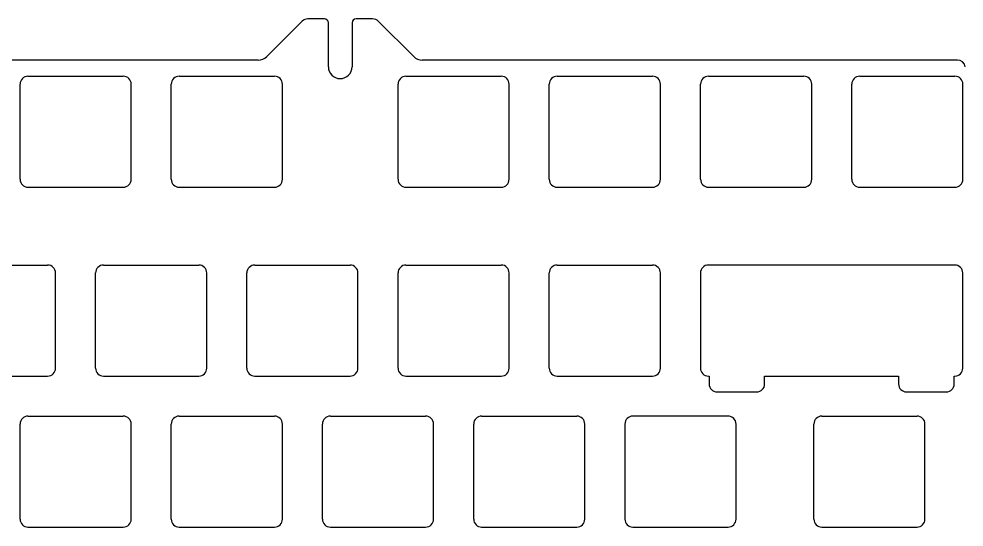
# Model space of a CAD drawing. Header units: inches. Extents: x -66 to 282, y 76 to 204.
# Drawn here: x 98.4 to 217.5, y 139.8 to 203.9 of the extents above; entities that cross this region are included whole.
import ezdxf

# ---------------------------------------------------------------- set-up
doc = ezdxf.new("R2010")
doc.units = ezdxf.units.IN
doc.header["$MEASUREMENT"] = 0

# ---------------------------------------------------------------- blocks, each defined once
blk = doc.blocks.new('block 122')
at = {"color": 5, "lineweight": 25, "true_color": 0x0000ff}
blk.add_open_spline([(198.58, 140.77), (198.58, 140.22), (199.03, 139.77), (199.58, 139.77)], degree=3, dxfattribs=at)
blk = doc.blocks.new('block 123')
at = {"color": 5, "lineweight": 25, "true_color": 0x0000ff}
blk.add_lwpolyline([(198.58, 140.77), (198.58, 152.77)], dxfattribs=at)
blk = doc.blocks.new('block 124')
at = {"color": 5, "lineweight": 25, "true_color": 0x0000ff}
blk.add_open_spline([(199.58, 153.77), (199.03, 153.77), (198.58, 153.32), (198.58, 152.77)], degree=3, dxfattribs=at)
blk = doc.blocks.new('block 125')
at = {"color": 5, "lineweight": 25, "true_color": 0x0000ff}
blk.add_lwpolyline([(199.58, 153.77), (211.58, 153.77)], dxfattribs=at)
blk = doc.blocks.new('block 126')
at = {"color": 5, "lineweight": 25, "true_color": 0x0000ff}
blk.add_open_spline([(212.58, 152.77), (212.58, 153.32), (212.13, 153.77), (211.58, 153.77)], degree=3, dxfattribs=at)
blk = doc.blocks.new('block 127')
at = {"color": 5, "lineweight": 25, "true_color": 0x0000ff}
blk.add_lwpolyline([(212.58, 140.77), (212.58, 152.77)], dxfattribs=at)
blk = doc.blocks.new('block 128')
at = {"color": 5, "lineweight": 25, "true_color": 0x0000ff}
blk.add_open_spline([(211.58, 139.77), (212.13, 139.77), (212.58, 140.22), (212.58, 140.77)], degree=3, dxfattribs=at)
blk = doc.blocks.new('block 129')
at = {"color": 5, "lineweight": 25, "true_color": 0x0000ff}
blk.add_lwpolyline([(199.58, 139.77), (211.58, 139.77)], dxfattribs=at)
blk = doc.blocks.new('block 130')
at = {"color": 5, "lineweight": 25, "true_color": 0x0000ff}
blk.add_open_spline([(185.29, 172.82), (184.74, 172.82), (184.29, 172.37), (184.29, 171.82)], degree=3, dxfattribs=at)
blk = doc.blocks.new('block 131')
at = {"color": 5, "lineweight": 25, "true_color": 0x0000ff}
blk.add_lwpolyline([(216.34, 172.82), (185.29, 172.82)], dxfattribs=at)
blk = doc.blocks.new('block 132')
at = {"color": 5, "lineweight": 25, "true_color": 0x0000ff}
blk.add_open_spline([(217.34, 171.82), (217.34, 172.37), (216.9, 172.82), (216.34, 172.82)], degree=3, dxfattribs=at)
blk = doc.blocks.new('block 133')
at = {"color": 5, "lineweight": 25, "true_color": 0x0000ff}
blk.add_lwpolyline([(217.34, 159.82), (217.34, 171.82)], dxfattribs=at)
blk = doc.blocks.new('block 134')
at = {"color": 5, "lineweight": 25, "true_color": 0x0000ff}
blk.add_open_spline([(216.34, 158.82), (216.9, 158.82), (217.34, 159.27), (217.34, 159.82)], degree=3, dxfattribs=at)
blk = doc.blocks.new('block 135')
at = {"color": 5, "lineweight": 25, "true_color": 0x0000ff}
blk.add_lwpolyline([(216.26, 158.82), (216.34, 158.82)], dxfattribs=at)
blk = doc.blocks.new('block 136')
at = {"color": 5, "lineweight": 25, "true_color": 0x0000ff}
blk.add_lwpolyline([(216.26, 157.82), (216.26, 158.82)], dxfattribs=at)
blk = doc.blocks.new('block 137')
at = {"color": 5, "lineweight": 25, "true_color": 0x0000ff}
blk.add_open_spline([(215.26, 156.82), (215.81, 156.82), (216.26, 157.27), (216.26, 157.82)], degree=3, dxfattribs=at)
blk = doc.blocks.new('block 138')
at = {"color": 5, "lineweight": 25, "true_color": 0x0000ff}
blk.add_lwpolyline([(210.26, 156.82), (215.26, 156.82)], dxfattribs=at)
blk = doc.blocks.new('block 139')
at = {"color": 5, "lineweight": 25, "true_color": 0x0000ff}
blk.add_open_spline([(209.26, 157.82), (209.26, 157.27), (209.7, 156.82), (210.26, 156.82)], degree=3, dxfattribs=at)
blk = doc.blocks.new('block 140')
at = {"color": 5, "lineweight": 25, "true_color": 0x0000ff}
blk.add_lwpolyline([(209.26, 158.82), (209.26, 157.82)], dxfattribs=at)
blk = doc.blocks.new('block 141')
at = {"color": 5, "lineweight": 25, "true_color": 0x0000ff}
blk.add_lwpolyline([(192.38, 158.82), (209.26, 158.82)], dxfattribs=at)
blk = doc.blocks.new('block 142')
at = {"color": 5, "lineweight": 25, "true_color": 0x0000ff}
blk.add_lwpolyline([(192.38, 157.82), (192.38, 158.82)], dxfattribs=at)
blk = doc.blocks.new('block 143')
at = {"color": 5, "lineweight": 25, "true_color": 0x0000ff}
blk.add_open_spline([(191.38, 156.82), (191.93, 156.82), (192.38, 157.27), (192.38, 157.82)], degree=3, dxfattribs=at)
blk = doc.blocks.new('block 144')
at = {"color": 5, "lineweight": 25, "true_color": 0x0000ff}
blk.add_lwpolyline([(186.38, 156.82), (191.38, 156.82)], dxfattribs=at)
blk = doc.blocks.new('block 145')
at = {"color": 5, "lineweight": 25, "true_color": 0x0000ff}
blk.add_open_spline([(185.38, 157.82), (185.38, 157.27), (185.83, 156.82), (186.38, 156.82)], degree=3, dxfattribs=at)
blk = doc.blocks.new('block 146')
at = {"color": 5, "lineweight": 25, "true_color": 0x0000ff}
blk.add_lwpolyline([(185.38, 158.82), (185.38, 157.82)], dxfattribs=at)
blk = doc.blocks.new('block 147')
at = {"color": 5, "lineweight": 25, "true_color": 0x0000ff}
blk.add_lwpolyline([(185.29, 158.82), (185.38, 158.82)], dxfattribs=at)
blk = doc.blocks.new('block 148')
at = {"color": 5, "lineweight": 25, "true_color": 0x0000ff}
blk.add_open_spline([(184.29, 159.82), (184.29, 159.27), (184.74, 158.82), (185.29, 158.82)], degree=3, dxfattribs=at)
blk = doc.blocks.new('block 149')
at = {"color": 5, "lineweight": 25, "true_color": 0x0000ff}
blk.add_lwpolyline([(184.29, 171.82), (184.29, 159.82)], dxfattribs=at)
blk = doc.blocks.new('block 174')
at = {"color": 5, "lineweight": 25, "true_color": 0x0000ff}
blk.add_open_spline([(137.67, 153.77), (137.12, 153.77), (136.67, 153.32), (136.67, 152.77)], degree=3, dxfattribs=at)
blk = doc.blocks.new('block 175')
at = {"color": 5, "lineweight": 25, "true_color": 0x0000ff}
blk.add_lwpolyline([(137.67, 153.77), (149.67, 153.77)], dxfattribs=at)
blk = doc.blocks.new('block 176')
at = {"color": 5, "lineweight": 25, "true_color": 0x0000ff}
blk.add_open_spline([(150.67, 152.77), (150.67, 153.32), (150.22, 153.77), (149.67, 153.77)], degree=3, dxfattribs=at)
blk = doc.blocks.new('block 177')
at = {"color": 5, "lineweight": 25, "true_color": 0x0000ff}
blk.add_lwpolyline([(150.67, 140.77), (150.67, 152.77)], dxfattribs=at)
blk = doc.blocks.new('block 178')
at = {"color": 5, "lineweight": 25, "true_color": 0x0000ff}
blk.add_open_spline([(149.67, 139.77), (150.22, 139.77), (150.67, 140.22), (150.67, 140.77)], degree=3, dxfattribs=at)
blk = doc.blocks.new('block 179')
at = {"color": 5, "lineweight": 25, "true_color": 0x0000ff}
blk.add_lwpolyline([(137.67, 139.77), (149.67, 139.77)], dxfattribs=at)
blk = doc.blocks.new('block 180')
at = {"color": 5, "lineweight": 25, "true_color": 0x0000ff}
blk.add_open_spline([(136.67, 140.77), (136.67, 140.22), (137.12, 139.77), (137.67, 139.77)], degree=3, dxfattribs=at)
blk = doc.blocks.new('block 181')
at = {"color": 5, "lineweight": 25, "true_color": 0x0000ff}
blk.add_lwpolyline([(136.67, 140.77), (136.67, 152.77)], dxfattribs=at)
blk = doc.blocks.new('block 182')
at = {"color": 5, "lineweight": 25, "true_color": 0x0000ff}
blk.add_open_spline([(168.72, 139.77), (169.27, 139.77), (169.72, 140.22), (169.72, 140.77)], degree=3, dxfattribs=at)
blk = doc.blocks.new('block 183')
at = {"color": 5, "lineweight": 25, "true_color": 0x0000ff}
blk.add_lwpolyline([(156.72, 139.77), (168.72, 139.77)], dxfattribs=at)
blk = doc.blocks.new('block 184')
at = {"color": 5, "lineweight": 25, "true_color": 0x0000ff}
blk.add_open_spline([(155.72, 140.77), (155.72, 140.22), (156.17, 139.77), (156.72, 139.77)], degree=3, dxfattribs=at)
blk = doc.blocks.new('block 185')
at = {"color": 5, "lineweight": 25, "true_color": 0x0000ff}
blk.add_lwpolyline([(155.72, 140.77), (155.72, 152.77)], dxfattribs=at)
blk = doc.blocks.new('block 186')
at = {"color": 5, "lineweight": 25, "true_color": 0x0000ff}
blk.add_open_spline([(156.72, 153.77), (156.17, 153.77), (155.72, 153.32), (155.72, 152.77)], degree=3, dxfattribs=at)
blk = doc.blocks.new('block 187')
at = {"color": 5, "lineweight": 25, "true_color": 0x0000ff}
blk.add_lwpolyline([(156.72, 153.77), (168.72, 153.77)], dxfattribs=at)
blk = doc.blocks.new('block 188')
at = {"color": 5, "lineweight": 25, "true_color": 0x0000ff}
blk.add_open_spline([(169.72, 152.77), (169.72, 153.32), (169.27, 153.77), (168.72, 153.77)], degree=3, dxfattribs=at)
blk = doc.blocks.new('block 189')
at = {"color": 5, "lineweight": 25, "true_color": 0x0000ff}
blk.add_lwpolyline([(169.72, 140.77), (169.72, 152.77)], dxfattribs=at)
blk = doc.blocks.new('block 214')
at = {"color": 5, "lineweight": 25, "true_color": 0x0000ff}
blk.add_open_spline([(99.57, 153.77), (99.02, 153.77), (98.57, 153.32), (98.57, 152.77)], degree=3, dxfattribs=at)
blk = doc.blocks.new('block 215')
at = {"color": 5, "lineweight": 25, "true_color": 0x0000ff}
blk.add_lwpolyline([(99.57, 153.77), (111.57, 153.77)], dxfattribs=at)
blk = doc.blocks.new('block 216')
at = {"color": 5, "lineweight": 25, "true_color": 0x0000ff}
blk.add_open_spline([(112.57, 152.77), (112.57, 153.32), (112.12, 153.77), (111.57, 153.77)], degree=3, dxfattribs=at)
blk = doc.blocks.new('block 217')
at = {"color": 5, "lineweight": 25, "true_color": 0x0000ff}
blk.add_lwpolyline([(112.57, 140.77), (112.57, 152.77)], dxfattribs=at)
blk = doc.blocks.new('block 218')
at = {"color": 5, "lineweight": 25, "true_color": 0x0000ff}
blk.add_open_spline([(111.57, 139.77), (112.12, 139.77), (112.57, 140.22), (112.57, 140.77)], degree=3, dxfattribs=at)
blk = doc.blocks.new('block 219')
at = {"color": 5, "lineweight": 25, "true_color": 0x0000ff}
blk.add_lwpolyline([(99.57, 139.77), (111.57, 139.77)], dxfattribs=at)
blk = doc.blocks.new('block 220')
at = {"color": 5, "lineweight": 25, "true_color": 0x0000ff}
blk.add_open_spline([(98.57, 140.77), (98.57, 140.22), (99.02, 139.77), (99.57, 139.77)], degree=3, dxfattribs=at)
blk = doc.blocks.new('block 221')
at = {"color": 5, "lineweight": 25, "true_color": 0x0000ff}
blk.add_lwpolyline([(98.57, 140.77), (98.57, 152.77)], dxfattribs=at)
blk = doc.blocks.new('block 222')
at = {"color": 5, "lineweight": 25, "true_color": 0x0000ff}
blk.add_open_spline([(118.62, 153.77), (118.07, 153.77), (117.62, 153.32), (117.62, 152.77)], degree=3, dxfattribs=at)
blk = doc.blocks.new('block 223')
at = {"color": 5, "lineweight": 25, "true_color": 0x0000ff}
blk.add_lwpolyline([(118.62, 153.77), (130.62, 153.77)], dxfattribs=at)
blk = doc.blocks.new('block 224')
at = {"color": 5, "lineweight": 25, "true_color": 0x0000ff}
blk.add_open_spline([(131.62, 152.77), (131.62, 153.32), (131.17, 153.77), (130.62, 153.77)], degree=3, dxfattribs=at)
blk = doc.blocks.new('block 225')
at = {"color": 5, "lineweight": 25, "true_color": 0x0000ff}
blk.add_lwpolyline([(131.62, 140.77), (131.62, 152.77)], dxfattribs=at)
blk = doc.blocks.new('block 226')
at = {"color": 5, "lineweight": 25, "true_color": 0x0000ff}
blk.add_open_spline([(130.62, 139.77), (131.17, 139.77), (131.62, 140.22), (131.62, 140.77)], degree=3, dxfattribs=at)
blk = doc.blocks.new('block 227')
at = {"color": 5, "lineweight": 25, "true_color": 0x0000ff}
blk.add_lwpolyline([(118.62, 139.77), (130.62, 139.77)], dxfattribs=at)
blk = doc.blocks.new('block 228')
at = {"color": 5, "lineweight": 25, "true_color": 0x0000ff}
blk.add_open_spline([(117.62, 140.77), (117.62, 140.22), (118.07, 139.77), (118.62, 139.77)], degree=3, dxfattribs=at)
blk = doc.blocks.new('block 229')
at = {"color": 5, "lineweight": 25, "true_color": 0x0000ff}
blk.add_lwpolyline([(117.62, 140.77), (117.62, 152.77)], dxfattribs=at)
blk = doc.blocks.new('block 230')
at = {"color": 5, "lineweight": 25, "true_color": 0x0000ff}
blk.add_open_spline([(166.24, 172.82), (165.69, 172.82), (165.24, 172.37), (165.24, 171.82)], degree=3, dxfattribs=at)
blk = doc.blocks.new('block 231')
at = {"color": 5, "lineweight": 25, "true_color": 0x0000ff}
blk.add_lwpolyline([(166.24, 172.82), (178.24, 172.82)], dxfattribs=at)
blk = doc.blocks.new('block 232')
at = {"color": 5, "lineweight": 25, "true_color": 0x0000ff}
blk.add_open_spline([(179.24, 171.82), (179.24, 172.37), (178.8, 172.82), (178.24, 172.82)], degree=3, dxfattribs=at)
blk = doc.blocks.new('block 233')
at = {"color": 5, "lineweight": 25, "true_color": 0x0000ff}
blk.add_lwpolyline([(179.24, 159.82), (179.24, 171.82)], dxfattribs=at)
blk = doc.blocks.new('block 234')
at = {"color": 5, "lineweight": 25, "true_color": 0x0000ff}
blk.add_open_spline([(178.24, 158.82), (178.8, 158.82), (179.24, 159.27), (179.24, 159.82)], degree=3, dxfattribs=at)
blk = doc.blocks.new('block 235')
at = {"color": 5, "lineweight": 25, "true_color": 0x0000ff}
blk.add_lwpolyline([(166.24, 158.82), (178.24, 158.82)], dxfattribs=at)
blk = doc.blocks.new('block 236')
at = {"color": 5, "lineweight": 25, "true_color": 0x0000ff}
blk.add_open_spline([(165.24, 159.82), (165.24, 159.27), (165.69, 158.82), (166.24, 158.82)], degree=3, dxfattribs=at)
blk = doc.blocks.new('block 237')
at = {"color": 5, "lineweight": 25, "true_color": 0x0000ff}
blk.add_lwpolyline([(165.24, 159.82), (165.24, 171.82)], dxfattribs=at)
blk = doc.blocks.new('block 382')
at = {"color": 5, "lineweight": 25, "true_color": 0x0000ff}
blk.add_open_spline([(188.77, 152.77), (188.77, 153.32), (188.32, 153.77), (187.77, 153.77)], degree=3, dxfattribs=at)
blk = doc.blocks.new('block 383')
at = {"color": 5, "lineweight": 25, "true_color": 0x0000ff}
blk.add_lwpolyline([(188.77, 140.77), (188.77, 152.77)], dxfattribs=at)
blk = doc.blocks.new('block 384')
at = {"color": 5, "lineweight": 25, "true_color": 0x0000ff}
blk.add_open_spline([(187.77, 139.77), (188.32, 139.77), (188.77, 140.22), (188.77, 140.77)], degree=3, dxfattribs=at)
blk = doc.blocks.new('block 385')
at = {"color": 5, "lineweight": 25, "true_color": 0x0000ff}
blk.add_lwpolyline([(175.77, 139.77), (187.77, 139.77)], dxfattribs=at)
blk = doc.blocks.new('block 386')
at = {"color": 5, "lineweight": 25, "true_color": 0x0000ff}
blk.add_open_spline([(174.77, 140.77), (174.77, 140.22), (175.22, 139.77), (175.77, 139.77)], degree=3, dxfattribs=at)
blk = doc.blocks.new('block 387')
at = {"color": 5, "lineweight": 25, "true_color": 0x0000ff}
blk.add_lwpolyline([(174.77, 152.77), (174.77, 140.77)], dxfattribs=at)
blk = doc.blocks.new('block 388')
at = {"color": 5, "lineweight": 25, "true_color": 0x0000ff}
blk.add_open_spline([(175.77, 153.77), (175.22, 153.77), (174.77, 153.32), (174.77, 152.77)], degree=3, dxfattribs=at)
blk = doc.blocks.new('block 389')
at = {"color": 5, "lineweight": 25, "true_color": 0x0000ff}
blk.add_lwpolyline([(187.77, 153.77), (175.77, 153.77)], dxfattribs=at)
blk = doc.blocks.new('block 390')
at = {"color": 5, "lineweight": 25, "true_color": 0x0000ff}
blk.add_open_spline([(147.19, 196.63), (146.64, 196.63), (146.19, 196.18), (146.19, 195.63)], degree=3, dxfattribs=at)
blk = doc.blocks.new('block 391')
at = {"color": 5, "lineweight": 25, "true_color": 0x0000ff}
blk.add_lwpolyline([(147.19, 196.63), (159.19, 196.63)], dxfattribs=at)
blk = doc.blocks.new('block 392')
at = {"color": 5, "lineweight": 25, "true_color": 0x0000ff}
blk.add_open_spline([(160.19, 195.63), (160.19, 196.18), (159.75, 196.63), (159.19, 196.63)], degree=3, dxfattribs=at)
blk = doc.blocks.new('block 393')
at = {"color": 5, "lineweight": 25, "true_color": 0x0000ff}
blk.add_lwpolyline([(160.19, 183.63), (160.19, 195.63)], dxfattribs=at)
blk = doc.blocks.new('block 394')
at = {"color": 5, "lineweight": 25, "true_color": 0x0000ff}
blk.add_open_spline([(159.19, 182.63), (159.75, 182.63), (160.19, 183.08), (160.19, 183.63)], degree=3, dxfattribs=at)
blk = doc.blocks.new('block 395')
at = {"color": 5, "lineweight": 25, "true_color": 0x0000ff}
blk.add_lwpolyline([(147.19, 182.63), (159.19, 182.63)], dxfattribs=at)
blk = doc.blocks.new('block 396')
at = {"color": 5, "lineweight": 25, "true_color": 0x0000ff}
blk.add_open_spline([(146.19, 183.63), (146.19, 183.08), (146.64, 182.63), (147.19, 182.63)], degree=3, dxfattribs=at)
blk = doc.blocks.new('block 397')
at = {"color": 5, "lineweight": 25, "true_color": 0x0000ff}
blk.add_lwpolyline([(146.19, 183.63), (146.19, 195.63)], dxfattribs=at)
blk = doc.blocks.new('block 534')
at = {"color": 5, "lineweight": 25, "true_color": 0x0000ff}
blk.add_open_spline([(99.57, 196.63), (99.02, 196.63), (98.57, 196.18), (98.57, 195.63)], degree=3, dxfattribs=at)
blk = doc.blocks.new('block 535')
at = {"color": 5, "lineweight": 25, "true_color": 0x0000ff}
blk.add_lwpolyline([(99.57, 196.63), (111.57, 196.63)], dxfattribs=at)
blk = doc.blocks.new('block 536')
at = {"color": 5, "lineweight": 25, "true_color": 0x0000ff}
blk.add_open_spline([(112.57, 195.63), (112.57, 196.18), (112.12, 196.63), (111.57, 196.63)], degree=3, dxfattribs=at)
blk = doc.blocks.new('block 537')
at = {"color": 5, "lineweight": 25, "true_color": 0x0000ff}
blk.add_lwpolyline([(112.57, 183.63), (112.57, 195.63)], dxfattribs=at)
blk = doc.blocks.new('block 538')
at = {"color": 5, "lineweight": 25, "true_color": 0x0000ff}
blk.add_open_spline([(111.57, 182.63), (112.12, 182.63), (112.57, 183.08), (112.57, 183.63)], degree=3, dxfattribs=at)
blk = doc.blocks.new('block 539')
at = {"color": 5, "lineweight": 25, "true_color": 0x0000ff}
blk.add_lwpolyline([(99.57, 182.63), (111.57, 182.63)], dxfattribs=at)
blk = doc.blocks.new('block 540')
at = {"color": 5, "lineweight": 25, "true_color": 0x0000ff}
blk.add_open_spline([(98.57, 183.63), (98.57, 183.08), (99.02, 182.63), (99.57, 182.63)], degree=3, dxfattribs=at)
blk = doc.blocks.new('block 541')
at = {"color": 5, "lineweight": 25, "true_color": 0x0000ff}
blk.add_lwpolyline([(98.57, 183.63), (98.57, 195.63)], dxfattribs=at)
blk = doc.blocks.new('block 542')
at = {"color": 5, "lineweight": 25, "true_color": 0x0000ff}
blk.add_open_spline([(204.35, 196.63), (203.8, 196.63), (203.35, 196.18), (203.35, 195.63)], degree=3, dxfattribs=at)
blk = doc.blocks.new('block 543')
at = {"color": 5, "lineweight": 25, "true_color": 0x0000ff}
blk.add_lwpolyline([(204.35, 196.63), (216.35, 196.63)], dxfattribs=at)
blk = doc.blocks.new('block 544')
at = {"color": 5, "lineweight": 25, "true_color": 0x0000ff}
blk.add_open_spline([(217.35, 195.63), (217.35, 196.18), (216.9, 196.63), (216.35, 196.63)], degree=3, dxfattribs=at)
blk = doc.blocks.new('block 545')
at = {"color": 5, "lineweight": 25, "true_color": 0x0000ff}
blk.add_lwpolyline([(217.35, 183.63), (217.35, 195.63)], dxfattribs=at)
blk = doc.blocks.new('block 546')
at = {"color": 5, "lineweight": 25, "true_color": 0x0000ff}
blk.add_open_spline([(216.35, 182.63), (216.9, 182.63), (217.35, 183.08), (217.35, 183.63)], degree=3, dxfattribs=at)
blk = doc.blocks.new('block 547')
at = {"color": 5, "lineweight": 25, "true_color": 0x0000ff}
blk.add_lwpolyline([(204.35, 182.63), (216.35, 182.63)], dxfattribs=at)
blk = doc.blocks.new('block 548')
at = {"color": 5, "lineweight": 25, "true_color": 0x0000ff}
blk.add_open_spline([(203.35, 183.63), (203.35, 183.08), (203.8, 182.63), (204.35, 182.63)], degree=3, dxfattribs=at)
blk = doc.blocks.new('block 549')
at = {"color": 5, "lineweight": 25, "true_color": 0x0000ff}
blk.add_lwpolyline([(203.35, 183.63), (203.35, 195.63)], dxfattribs=at)
blk = doc.blocks.new('block 574')
at = {"color": 5, "lineweight": 25, "true_color": 0x0000ff}
blk.add_open_spline([(118.62, 196.63), (118.07, 196.63), (117.62, 196.18), (117.62, 195.63)], degree=3, dxfattribs=at)
blk = doc.blocks.new('block 575')
at = {"color": 5, "lineweight": 25, "true_color": 0x0000ff}
blk.add_lwpolyline([(118.62, 196.63), (130.62, 196.63)], dxfattribs=at)
blk = doc.blocks.new('block 576')
at = {"color": 5, "lineweight": 25, "true_color": 0x0000ff}
blk.add_open_spline([(131.62, 195.63), (131.62, 196.18), (131.17, 196.63), (130.62, 196.63)], degree=3, dxfattribs=at)
blk = doc.blocks.new('block 577')
at = {"color": 5, "lineweight": 25, "true_color": 0x0000ff}
blk.add_lwpolyline([(131.62, 183.63), (131.62, 195.63)], dxfattribs=at)
blk = doc.blocks.new('block 578')
at = {"color": 5, "lineweight": 25, "true_color": 0x0000ff}
blk.add_open_spline([(130.62, 182.63), (131.17, 182.63), (131.62, 183.08), (131.62, 183.63)], degree=3, dxfattribs=at)
blk = doc.blocks.new('block 579')
at = {"color": 5, "lineweight": 25, "true_color": 0x0000ff}
blk.add_lwpolyline([(118.62, 182.63), (130.62, 182.63)], dxfattribs=at)
blk = doc.blocks.new('block 580')
at = {"color": 5, "lineweight": 25, "true_color": 0x0000ff}
blk.add_open_spline([(117.62, 183.63), (117.62, 183.08), (118.07, 182.63), (118.62, 182.63)], degree=3, dxfattribs=at)
blk = doc.blocks.new('block 581')
at = {"color": 5, "lineweight": 25, "true_color": 0x0000ff}
blk.add_lwpolyline([(117.62, 183.63), (117.62, 195.63)], dxfattribs=at)
blk = doc.blocks.new('block 606')
at = {"color": 5, "lineweight": 25, "true_color": 0x0000ff}
blk.add_open_spline([(185.31, 196.63), (184.75, 196.63), (184.31, 196.18), (184.31, 195.63)], degree=3, dxfattribs=at)
blk = doc.blocks.new('block 607')
at = {"color": 5, "lineweight": 25, "true_color": 0x0000ff}
blk.add_lwpolyline([(185.31, 196.63), (197.31, 196.63)], dxfattribs=at)
blk = doc.blocks.new('block 608')
at = {"color": 5, "lineweight": 25, "true_color": 0x0000ff}
blk.add_open_spline([(198.31, 195.63), (198.31, 196.18), (197.86, 196.63), (197.31, 196.63)], degree=3, dxfattribs=at)
blk = doc.blocks.new('block 609')
at = {"color": 5, "lineweight": 25, "true_color": 0x0000ff}
blk.add_lwpolyline([(198.31, 183.63), (198.31, 195.63)], dxfattribs=at)
blk = doc.blocks.new('block 610')
at = {"color": 5, "lineweight": 25, "true_color": 0x0000ff}
blk.add_open_spline([(197.31, 182.63), (197.86, 182.63), (198.31, 183.08), (198.31, 183.63)], degree=3, dxfattribs=at)
blk = doc.blocks.new('block 611')
at = {"color": 5, "lineweight": 25, "true_color": 0x0000ff}
blk.add_lwpolyline([(185.31, 182.63), (197.31, 182.63)], dxfattribs=at)
blk = doc.blocks.new('block 612')
at = {"color": 5, "lineweight": 25, "true_color": 0x0000ff}
blk.add_open_spline([(184.31, 183.63), (184.31, 183.08), (184.75, 182.63), (185.31, 182.63)], degree=3, dxfattribs=at)
blk = doc.blocks.new('block 613')
at = {"color": 5, "lineweight": 25, "true_color": 0x0000ff}
blk.add_lwpolyline([(184.31, 183.63), (184.31, 195.63)], dxfattribs=at)
blk = doc.blocks.new('block 614')
at = {"color": 5, "lineweight": 25, "true_color": 0x0000ff}
blk.add_open_spline([(166.24, 196.63), (165.69, 196.63), (165.24, 196.18), (165.24, 195.63)], degree=3, dxfattribs=at)
blk = doc.blocks.new('block 615')
at = {"color": 5, "lineweight": 25, "true_color": 0x0000ff}
blk.add_lwpolyline([(166.24, 196.63), (178.24, 196.63)], dxfattribs=at)
blk = doc.blocks.new('block 616')
at = {"color": 5, "lineweight": 25, "true_color": 0x0000ff}
blk.add_open_spline([(179.24, 195.63), (179.24, 196.18), (178.8, 196.63), (178.24, 196.63)], degree=3, dxfattribs=at)
blk = doc.blocks.new('block 617')
at = {"color": 5, "lineweight": 25, "true_color": 0x0000ff}
blk.add_lwpolyline([(179.24, 183.63), (179.24, 195.63)], dxfattribs=at)
blk = doc.blocks.new('block 618')
at = {"color": 5, "lineweight": 25, "true_color": 0x0000ff}
blk.add_open_spline([(178.24, 182.63), (178.8, 182.63), (179.24, 183.08), (179.24, 183.63)], degree=3, dxfattribs=at)
blk = doc.blocks.new('block 619')
at = {"color": 5, "lineweight": 25, "true_color": 0x0000ff}
blk.add_lwpolyline([(166.24, 182.63), (178.24, 182.63)], dxfattribs=at)
blk = doc.blocks.new('block 620')
at = {"color": 5, "lineweight": 25, "true_color": 0x0000ff}
blk.add_open_spline([(165.24, 183.63), (165.24, 183.08), (165.69, 182.63), (166.24, 182.63)], degree=3, dxfattribs=at)
blk = doc.blocks.new('block 621')
at = {"color": 5, "lineweight": 25, "true_color": 0x0000ff}
blk.add_lwpolyline([(165.24, 183.63), (165.24, 195.63)], dxfattribs=at)
blk = doc.blocks.new('block 631')
at = {"color": 5, "lineweight": 25, "true_color": 0x0000ff}
blk.add_lwpolyline([(90.04, 172.82), (102.04, 172.82)], dxfattribs=at)
blk = doc.blocks.new('block 632')
at = {"color": 5, "lineweight": 25, "true_color": 0x0000ff}
blk.add_open_spline([(103.04, 171.82), (103.04, 172.37), (102.6, 172.82), (102.04, 172.82)], degree=3, dxfattribs=at)
blk = doc.blocks.new('block 633')
at = {"color": 5, "lineweight": 25, "true_color": 0x0000ff}
blk.add_lwpolyline([(103.04, 159.82), (103.04, 171.82)], dxfattribs=at)
blk = doc.blocks.new('block 634')
at = {"color": 5, "lineweight": 25, "true_color": 0x0000ff}
blk.add_open_spline([(102.04, 158.82), (102.6, 158.82), (103.04, 159.27), (103.04, 159.82)], degree=3, dxfattribs=at)
blk = doc.blocks.new('block 635')
at = {"color": 5, "lineweight": 25, "true_color": 0x0000ff}
blk.add_lwpolyline([(90.04, 158.82), (102.04, 158.82)], dxfattribs=at)
blk = doc.blocks.new('block 670')
at = {"color": 5, "lineweight": 25, "true_color": 0x0000ff}
blk.add_open_spline([(109.09, 172.82), (108.54, 172.82), (108.09, 172.37), (108.09, 171.82)], degree=3, dxfattribs=at)
blk = doc.blocks.new('block 671')
at = {"color": 5, "lineweight": 25, "true_color": 0x0000ff}
blk.add_lwpolyline([(109.09, 172.82), (121.09, 172.82)], dxfattribs=at)
blk = doc.blocks.new('block 672')
at = {"color": 5, "lineweight": 25, "true_color": 0x0000ff}
blk.add_open_spline([(122.09, 171.82), (122.09, 172.37), (121.65, 172.82), (121.09, 172.82)], degree=3, dxfattribs=at)
blk = doc.blocks.new('block 673')
at = {"color": 5, "lineweight": 25, "true_color": 0x0000ff}
blk.add_lwpolyline([(122.09, 159.82), (122.09, 171.82)], dxfattribs=at)
blk = doc.blocks.new('block 674')
at = {"color": 5, "lineweight": 25, "true_color": 0x0000ff}
blk.add_open_spline([(121.09, 158.82), (121.65, 158.82), (122.09, 159.27), (122.09, 159.82)], degree=3, dxfattribs=at)
blk = doc.blocks.new('block 675')
at = {"color": 5, "lineweight": 25, "true_color": 0x0000ff}
blk.add_lwpolyline([(109.09, 158.82), (121.09, 158.82)], dxfattribs=at)
blk = doc.blocks.new('block 676')
at = {"color": 5, "lineweight": 25, "true_color": 0x0000ff}
blk.add_open_spline([(108.09, 159.82), (108.09, 159.27), (108.54, 158.82), (109.09, 158.82)], degree=3, dxfattribs=at)
blk = doc.blocks.new('block 677')
at = {"color": 5, "lineweight": 25, "true_color": 0x0000ff}
blk.add_lwpolyline([(108.09, 159.82), (108.09, 171.82)], dxfattribs=at)
blk = doc.blocks.new('block 694')
at = {"color": 5, "lineweight": 25, "true_color": 0x0000ff}
blk.add_open_spline([(128.14, 172.82), (127.59, 172.82), (127.14, 172.37), (127.14, 171.82)], degree=3, dxfattribs=at)
blk = doc.blocks.new('block 695')
at = {"color": 5, "lineweight": 25, "true_color": 0x0000ff}
blk.add_lwpolyline([(128.14, 172.82), (140.14, 172.82)], dxfattribs=at)
blk = doc.blocks.new('block 696')
at = {"color": 5, "lineweight": 25, "true_color": 0x0000ff}
blk.add_open_spline([(141.14, 171.82), (141.14, 172.37), (140.7, 172.82), (140.14, 172.82)], degree=3, dxfattribs=at)
blk = doc.blocks.new('block 697')
at = {"color": 5, "lineweight": 25, "true_color": 0x0000ff}
blk.add_lwpolyline([(141.14, 159.82), (141.14, 171.82)], dxfattribs=at)
blk = doc.blocks.new('block 698')
at = {"color": 5, "lineweight": 25, "true_color": 0x0000ff}
blk.add_open_spline([(140.14, 158.82), (140.7, 158.82), (141.14, 159.27), (141.14, 159.82)], degree=3, dxfattribs=at)
blk = doc.blocks.new('block 699')
at = {"color": 5, "lineweight": 25, "true_color": 0x0000ff}
blk.add_lwpolyline([(128.14, 158.82), (140.14, 158.82)], dxfattribs=at)
blk = doc.blocks.new('block 700')
at = {"color": 5, "lineweight": 25, "true_color": 0x0000ff}
blk.add_open_spline([(127.14, 159.82), (127.14, 159.27), (127.59, 158.82), (128.14, 158.82)], degree=3, dxfattribs=at)
blk = doc.blocks.new('block 701')
at = {"color": 5, "lineweight": 25, "true_color": 0x0000ff}
blk.add_lwpolyline([(127.14, 159.82), (127.14, 171.82)], dxfattribs=at)
blk = doc.blocks.new('block 734')
at = {"color": 5, "lineweight": 25, "true_color": 0x0000ff}
blk.add_open_spline([(147.19, 172.82), (146.64, 172.82), (146.19, 172.37), (146.19, 171.82)], degree=3, dxfattribs=at)
blk = doc.blocks.new('block 735')
at = {"color": 5, "lineweight": 25, "true_color": 0x0000ff}
blk.add_lwpolyline([(147.19, 172.82), (159.19, 172.82)], dxfattribs=at)
blk = doc.blocks.new('block 736')
at = {"color": 5, "lineweight": 25, "true_color": 0x0000ff}
blk.add_open_spline([(160.19, 171.82), (160.19, 172.37), (159.75, 172.82), (159.19, 172.82)], degree=3, dxfattribs=at)
blk = doc.blocks.new('block 737')
at = {"color": 5, "lineweight": 25, "true_color": 0x0000ff}
blk.add_lwpolyline([(160.19, 159.82), (160.19, 171.82)], dxfattribs=at)
blk = doc.blocks.new('block 738')
at = {"color": 5, "lineweight": 25, "true_color": 0x0000ff}
blk.add_open_spline([(159.19, 158.82), (159.75, 158.82), (160.19, 159.27), (160.19, 159.82)], degree=3, dxfattribs=at)
blk = doc.blocks.new('block 739')
at = {"color": 5, "lineweight": 25, "true_color": 0x0000ff}
blk.add_lwpolyline([(147.19, 158.82), (159.19, 158.82)], dxfattribs=at)
blk = doc.blocks.new('block 740')
at = {"color": 5, "lineweight": 25, "true_color": 0x0000ff}
blk.add_open_spline([(146.19, 159.82), (146.19, 159.27), (146.64, 158.82), (147.19, 158.82)], degree=3, dxfattribs=at)
blk = doc.blocks.new('block 741')
at = {"color": 5, "lineweight": 25, "true_color": 0x0000ff}
blk.add_lwpolyline([(146.19, 159.82), (146.19, 171.82)], dxfattribs=at)
blk = doc.blocks.new('block 825')
at = {"color": 5, "lineweight": 25, "true_color": 0x0000ff}
blk.add_open_spline([(217.66, 197.83), (217.58, 198.31), (217.17, 198.66), (216.68, 198.66)], degree=3, dxfattribs=at)
blk = doc.blocks.new('block 826')
at = {"color": 5, "lineweight": 25, "true_color": 0x0000ff}
blk.add_lwpolyline([(216.68, 198.66), (149.23, 198.66)], dxfattribs=at)
blk = doc.blocks.new('block 827')
at = {"color": 5, "lineweight": 25, "true_color": 0x0000ff}
blk.add_open_spline([(148.17, 199.1), (148.45, 198.82), (148.83, 198.66), (149.23, 198.66)], degree=3, dxfattribs=at)
blk = doc.blocks.new('block 828')
at = {"color": 5, "lineweight": 25, "true_color": 0x0000ff}
blk.add_lwpolyline([(148.17, 199.1), (143.7, 203.56)], dxfattribs=at)
blk = doc.blocks.new('block 829')
at = {"color": 5, "lineweight": 25, "true_color": 0x0000ff}
blk.add_open_spline([(143.7, 203.56), (143.51, 203.75), (143.26, 203.86), (142.99, 203.86)], degree=3, dxfattribs=at)
blk = doc.blocks.new('block 830')
at = {"color": 5, "lineweight": 25, "true_color": 0x0000ff}
blk.add_lwpolyline([(142.99, 203.86), (140.91, 203.86)], dxfattribs=at)
blk = doc.blocks.new('block 831')
at = {"color": 5, "lineweight": 25, "true_color": 0x0000ff}
blk.add_open_spline([(140.91, 203.86), (140.63, 203.86), (140.41, 203.63), (140.41, 203.36)], degree=3, dxfattribs=at)
blk = doc.blocks.new('block 832')
at = {"color": 5, "lineweight": 25, "true_color": 0x0000ff}
blk.add_lwpolyline([(140.41, 203.36), (140.41, 197.83)], dxfattribs=at)
blk = doc.blocks.new('block 833')
at = {"color": 5, "lineweight": 25, "true_color": 0x0000ff}
blk.add_open_spline([(137.41, 197.83), (137.41, 197), (138.08, 196.33), (138.91, 196.33), (139.73, 196.33), (140.41, 197), (140.41, 197.83)], degree=3, knots=[0, 0, 0, 0, 1, 1, 1, 2, 2, 2, 2], dxfattribs=at)
blk = doc.blocks.new('block 834')
at = {"color": 5, "lineweight": 25, "true_color": 0x0000ff}
blk.add_lwpolyline([(137.41, 197.83), (137.41, 203.36)], dxfattribs=at)
blk = doc.blocks.new('block 835')
at = {"color": 5, "lineweight": 25, "true_color": 0x0000ff}
blk.add_open_spline([(137.41, 203.36), (137.41, 203.63), (137.18, 203.86), (136.91, 203.86)], degree=3, dxfattribs=at)
blk = doc.blocks.new('block 836')
at = {"color": 5, "lineweight": 25, "true_color": 0x0000ff}
blk.add_lwpolyline([(136.91, 203.86), (134.82, 203.86)], dxfattribs=at)
blk = doc.blocks.new('block 837')
at = {"color": 5, "lineweight": 25, "true_color": 0x0000ff}
blk.add_open_spline([(134.82, 203.86), (134.56, 203.86), (134.3, 203.75), (134.11, 203.56)], degree=3, dxfattribs=at)
blk = doc.blocks.new('block 838')
at = {"color": 5, "lineweight": 25, "true_color": 0x0000ff}
blk.add_lwpolyline([(134.11, 203.56), (129.65, 199.1)], dxfattribs=at)
blk = doc.blocks.new('block 839')
at = {"color": 5, "lineweight": 25, "true_color": 0x0000ff}
blk.add_open_spline([(128.58, 198.66), (128.98, 198.66), (129.36, 198.82), (129.65, 199.1)], degree=3, dxfattribs=at)
blk = doc.blocks.new('block 840')
at = {"color": 5, "lineweight": 25, "true_color": 0x0000ff}
blk.add_lwpolyline([(128.58, 198.66), (63.5, 198.66)], dxfattribs=at)

msp = doc.modelspace()

# ---------------------------------------------------------------- block references
for name in ['block 837', 'block 836', 'block 835', 'block 831', 'block 830', 'block 829', 'block 838', 'block 834', 'block 832', 'block 828', 'block 839', 'block 827', 'block 840', 'block 833', 'block 826', 'block 825', 'block 534', 'block 535', 'block 536', 'block 574', 'block 575', 'block 576', 'block 390', 'block 391', 'block 392', 'block 614', 'block 615', 'block 616', 'block 606', 'block 607', 'block 608', 'block 542', 'block 543', 'block 544', 'block 541', 'block 537', 'block 581', 'block 577', 'block 397', 'block 393', 'block 621', 'block 617', 'block 613', 'block 609', 'block 549', 'block 545', 'block 540', 'block 538', 'block 580', 'block 578', 'block 396', 'block 394', 'block 620', 'block 618', 'block 612', 'block 610', 'block 548', 'block 546', 'block 539', 'block 579', 'block 395', 'block 619', 'block 611', 'block 547', 'block 631', 'block 632', 'block 670', 'block 671', 'block 672', 'block 694', 'block 695', 'block 696', 'block 734', 'block 735', 'block 736', 'block 230', 'block 231', 'block 232', 'block 130', 'block 131', 'block 132', 'block 633', 'block 677', 'block 673', 'block 701', 'block 697', 'block 741', 'block 737', 'block 237', 'block 233', 'block 149', 'block 133', 'block 634', 'block 676', 'block 674', 'block 700', 'block 698', 'block 740', 'block 738', 'block 236', 'block 234', 'block 148', 'block 134', 'block 635', 'block 675', 'block 699', 'block 739', 'block 235', 'block 147', 'block 146', 'block 141', 'block 142', 'block 140', 'block 135', 'block 136', 'block 145', 'block 143', 'block 139', 'block 137', 'block 144', 'block 138', 'block 214', 'block 215', 'block 216', 'block 222', 'block 223', 'block 224', 'block 174', 'block 175', 'block 176', 'block 186', 'block 187', 'block 188', 'block 388', 'block 389', 'block 382', 'block 124', 'block 125', 'block 126', 'block 221', 'block 217', 'block 229', 'block 225', 'block 181', 'block 177', 'block 185', 'block 189', 'block 387', 'block 383', 'block 123', 'block 127', 'block 220', 'block 218', 'block 228', 'block 226', 'block 180', 'block 178', 'block 184', 'block 182', 'block 386', 'block 384', 'block 122', 'block 128', 'block 219', 'block 227', 'block 179', 'block 183', 'block 385', 'block 129']:
    msp.add_blockref(name, (0, 0))

doc.saveas('drawing.dxf')
